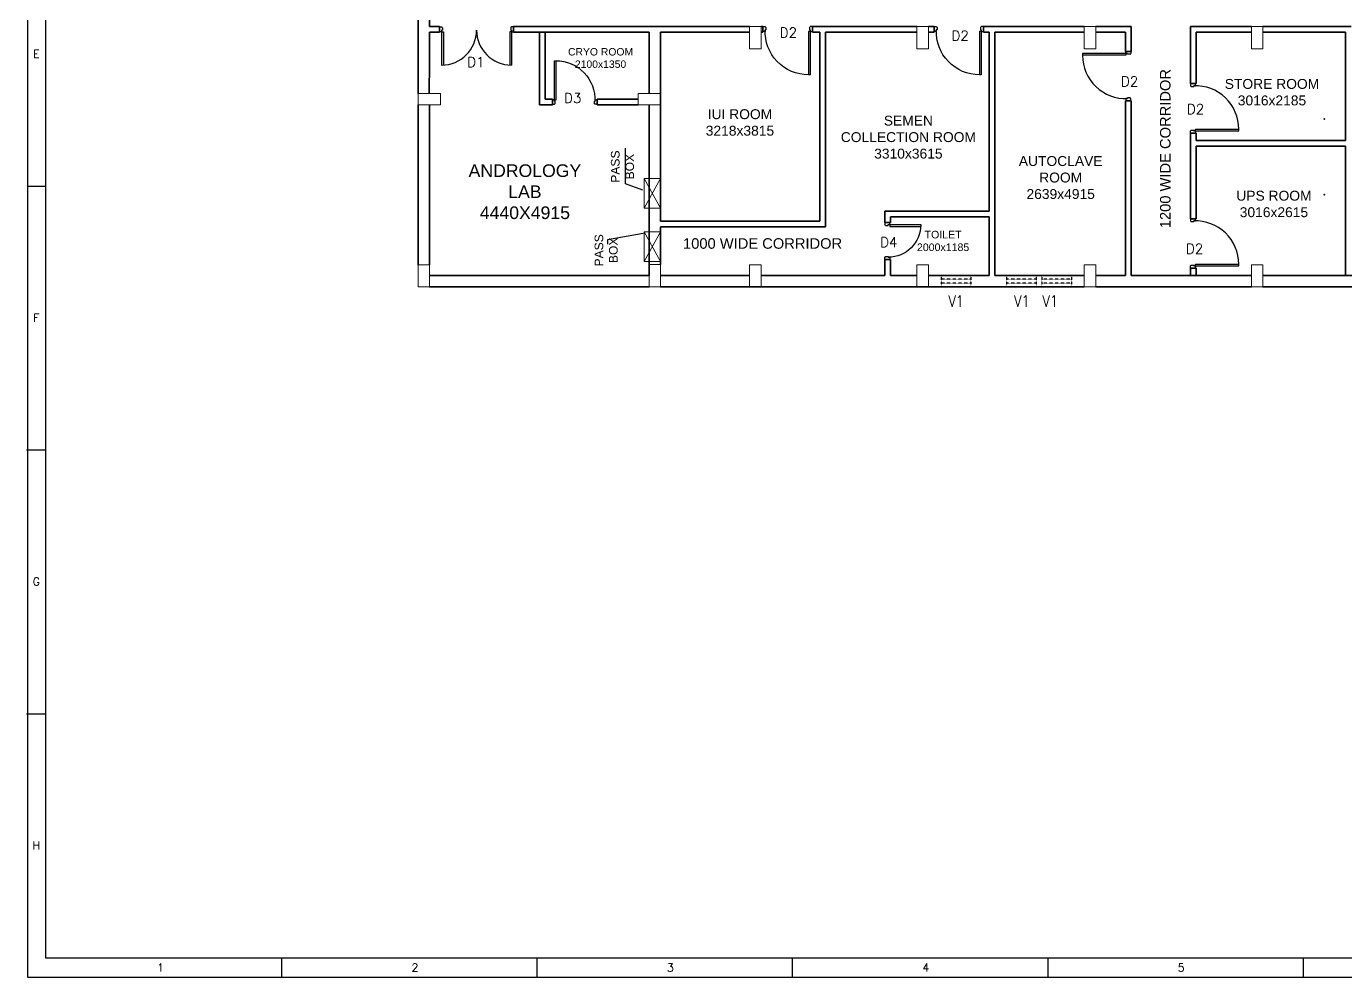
# Model space of a CAD drawing. Extents: x 2733443 to 3206532, y -1516114 to -1264405.
# Drawn here: x 2850657 to 2877319, y -1389320 to -1370105 of the extents above; entities that cross this region are included whole.
import ezdxf
from ezdxf.enums import TextEntityAlignment as Align

# ---------------------------------------------------------------- set-up
doc = ezdxf.new("R2010")
doc.units = 0
doc.header["$MEASUREMENT"] = 0
doc.linetypes.add('1', pattern=[0, 0, 0])
doc.linetypes.add('HIDDEN', pattern=[0.375, 0.25, -0.125])
doc.layers.get('0').update_dxf_attribs({"color": 250, "linetype": '1'})
for name, color, linetype, lineweight in [('Column', 162, 'Continuous', 13), ('WALL', 7, '1', 35), ('WIN', 151, 'Continuous', 9)]:
    doc.layers.add(name, color=color, linetype=linetype, lineweight=lineweight)
for name, color, linetype in [('DOOR', 40, 'Continuous'), ('TEXT', 5, '1'), ('TITLE', 7, 'Continuous'), ('V1', 7, 'Continuous')]:
    doc.layers.add(name, color=color, linetype=linetype)
doc.styles.add('ARIAL', font='arial.ttf')
doc.styles.add('ROMANS', font='romans.shx')
doc.dimstyles.new('TEXT', dxfattribs={"dimscale": 0, "dimtxt": 500, "dimasz": 100, "dimexe": 75, "dimexo": 100, "dimgap": 50, "dimtad": 0, "dimdec": 0, "dimzin": 0, "dimdsep": 46, "dimtxsty": 'ARIAL', "dimblk": 'OBLIQUE', "dimcen": 0.09, "dimdle": 100, "dimclrd": 256, "dimclre": 256, "dimclrt": 6, "dimadec": 0, "dimazin": 0, "dimtfac": 1, "dimtdec": 0, "dimtofl": 0, "dimtmove": 2, "dimatfit": 3, "dimfxl": 1, "dimfrac": 2, "dimtolj": 1, "dimtzin": 0, "dimarcsym": 0})

# ---------------------------------------------------------------- blocks, each defined once
blk = doc.blocks.new('_Oblique')
at = {"color": 0, "linetype": 'ByBlock', "lineweight": -2}
blk.add_line((-0.5, -0.5), (0.5, 0.5), dxfattribs=at)
blk = doc.blocks.new('A$C1BA14061')
at = {"layer": 'TITLE', "color": 7}
for p, q in [((0, -140464), (0, 0)), ((203982, -140464), (0, -140464))]:
    blk.add_line(p, q, dxfattribs=at)
at = {"layer": 'TITLE'}
for p, q in [((1204, -139174), (1204, -1290)), ((202692, -139174), (1204, -139174))]:
    blk.add_line(p, q, dxfattribs=at)
at = {"layer": 'TITLE', "color": 0}
for p, q in [((0, -87790), (1204, -87790)), ((-86, -105348), (1204, -105348)), ((-86, -122906), (1204, -122906)), ((16920, -140464), (16920, -139174)), ((33925, -140464), (33925, -139174)), ((50931, -140464), (50931, -139174)), ((67937, -140464), (67937, -139174)), ((84942, -140464), (84942, -139174))]:
    blk.add_line(p, q, dxfattribs=at)
at = {"layer": 'TITLE', "color": 0, "style": 'ROMANS', "width": 1}
for s, p in [('E', (573, -78997)), ('F', (573, -96555)), ('G', (573, -114113)), ('H', (573, -131671)), ('1', (8852, -139799)), ('2', (25785, -139799)), ('3', (42791, -139799)), ('4', (59796, -139799)), ('5', (76802, -139799))]:
    blk.add_text(s, height=535, dxfattribs=at).set_placement(p, align=Align.MIDDLE)
blk = doc.blocks.new('A$C19B8274B')
at = {"layer": 'DOOR'}
for p, q in [((-45, 925), (-80, 925)), ((-80, 50), (-80, 925)), ((-45, 50), (-45, 925)), ((-45, 50), (-80, 50)), ((-955, -50), (-955, -47.5)), ((-940, -35), (-942.5, -35)), ((-60, -35), (-57.5, -35)), ((-45, -50), (-45, -47.5))]:
    blk.add_line(p, q, dxfattribs=at)
for points in [[(-940, 15), (-955, 15), (-955, 50), (-1000, 50), (-1000, -50), (-955, -50)], [(-940, -35), (-940, 15)], [(-60, 15), (-45, 15), (-45, 50), (0, 50), (0, -50), (-45, -50)], [(-60, -35), (-60, 15)]]:
    blk.add_lwpolyline(points, dxfattribs=at)
at = {"layer": 'DOOR', "color": 145}
blk.add_arc((-80, 50), 875, 90, 182.29244, dxfattribs=at)
at = {"layer": 'DOOR'}
for centre, start, end in [((-955, -35), 270, 0), ((-45, -35), 180, 270)]:
    blk.add_arc(centre, 12.5, start, end, dxfattribs=at)
blk = doc.blocks.new('750')
at = {"layer": 'DOOR'}
for p, q in [((-50, 705), (-47.5, 705)), ((-35, 690), (-35, 692.5)), ((-50, 45), (-47.5, 45)), ((-35, 60), (-35, 57.5)), ((50, 45), (50, 80)), ((50, 80), (675, 80)), ((50, 45), (675, 45)), ((675, 45), (675, 80))]:
    blk.add_line(p, q, dxfattribs=at)
for points in [[(15, 690), (15, 705), (50, 705), (50, 750), (-50, 750), (-50, 705)], [(-35, 690), (15, 690)], [(15, 60), (15, 45), (50, 45), (50, 0), (-50, 0), (-50, 45)], [(-35, 60), (15, 60)]]:
    blk.add_lwpolyline(points, dxfattribs=at)
for centre, start, end in [((-35, 705), 180, 270), ((-35, 45), 90, 180)]:
    blk.add_arc(centre, 12.5, start, end, dxfattribs=at)
at = {"layer": 'DOOR', "color": 145}
blk.add_arc((15, 45), 660, 0, 90, dxfattribs=at)
blk = doc.blocks.new('ddoor')
at = {"layer": 'DOOR', "lineweight": 25}
for p, q in [((50, 0), (-50, 0)), ((-50, 0), (-50, -45)), ((50, -45), (50, 0)), ((-50, -45), (-47, -45)), ((-35, -60), (-35, -57)), ((-35, -60), (15, -60)), ((15, -60), (15, -45)), ((15, -45), (50, -45)), ((50, -45), (720, -45)), ((50, -45), (50, -80)), ((50, -80), (720, -80)), ((-50, -1500), (-50, -1455)), ((-50, -1455), (-47, -1455)), ((50, -1500), (-50, -1500)), ((50, -1500), (-50, -1500)), ((-35, -1440), (-35, -1442)), ((-35, -1440), (15, -1440)), ((15, -1440), (15, -1455)), ((15, -1455), (50, -1455)), ((50, -1420), (720, -1420)), ((50, -1455), (50, -1420)), ((50, -1455), (720, -1455)), ((50, -1455), (50, -1500))]:
    blk.add_line(p, q, dxfattribs=at)
for centre, start, end in [((-35, -45), 180, 270), ((-35, -1455), 90, 180)]:
    blk.add_arc(centre, 12.5, start, end, dxfattribs=at)
at = {"layer": 'DOOR', "color": 146, "lineweight": 25, "true_color": 0x105689}
for centre, start, end in [((15, -45), 270, 0), ((15, -1455), 0, 90)]:
    blk.add_arc(centre, 705, start, end, dxfattribs=at)

msp = doc.modelspace()

# ---------------------------------------------------------------- linework, layer by layer
at = {"layer": 'Column'}
for points in [[(2865274.4852, -1370109.7761), (2865504.4852, -1370109.7761), (2865504.4852, -1370559.7761), (2865274.4852, -1370559.7761)], [(2868656.1519, -1370109.7761), (2868886.1519, -1370109.7761), (2868886.1519, -1370559.7761), (2868656.1519, -1370559.7761)], [(2872037.8185, -1370109.7761), (2872267.8185, -1370109.7761), (2872267.8185, -1370559.7761), (2872037.8185, -1370559.7761)], [(2875419.4852, -1370109.7761), (2875649.4852, -1370109.7761), (2875649.4852, -1370559.7761), (2875419.4852, -1370559.7761)], [(2859024.5693, -1371459.7761), (2859024.5693, -1371689.7761), (2858574.5693, -1371689.7761), (2858574.5693, -1371459.7761)], [(2863474.4852, -1371459.7761), (2863474.4852, -1371689.7761), (2863024.4852, -1371689.7761), (2863024.4852, -1371459.7761)], [(2858574.5693, -1374919.7761), (2858804.5693, -1374919.7761), (2858804.5693, -1375369.7761), (2858574.5693, -1375369.7761)], [(2863244.4852, -1374914.7761), (2863474.4852, -1374914.7761), (2863474.4852, -1375364.7761), (2863244.4852, -1375364.7761)], [(2865274.4852, -1374919.7761), (2865504.4852, -1374919.7761), (2865504.4852, -1375369.7761), (2865274.4852, -1375369.7761)], [(2868656.1519, -1374919.7761), (2868886.1519, -1374919.7761), (2868886.1519, -1375369.7761), (2868656.1519, -1375369.7761)], [(2872037.8185, -1374919.7761), (2872267.8185, -1374919.7761), (2872267.8185, -1375369.7761), (2872037.8185, -1375369.7761)], [(2875649.4852, -1374919.7761), (2875419.4852, -1374919.7761), (2875419.4852, -1375369.7761), (2875649.4852, -1375369.7761)]]:
    msp.add_lwpolyline(points, close=True, dxfattribs=at)
at = {"layer": 'V1', "linetype": 'HIDDEN', "ltscale": 0.5}
for p, q in [((2869747.3407, -1375139.7761), (2869147.3407, -1375139.7761)), ((2869147.3407, -1375139.7761), (2869147.3407, -1375369.7761)), ((2869747.3407, -1375214.7761), (2869147.3407, -1375214.7761)), ((2869747.3407, -1375139.7761), (2869747.3407, -1375369.7761)), ((2871062.4233, -1375139.7761), (2870462.4233, -1375139.7761)), ((2870462.4233, -1375139.7761), (2870462.4233, -1375369.7761)), ((2871062.4233, -1375214.7761), (2870462.4233, -1375214.7761)), ((2871062.4233, -1375139.7761), (2871062.4233, -1375369.7761)), ((2871780.0226, -1375139.7761), (2871180.0226, -1375139.7761)), ((2871180.0226, -1375139.7761), (2871180.0226, -1375369.7761)), ((2871780.0226, -1375214.7761), (2871180.0226, -1375214.7761)), ((2871780.0226, -1375139.7761), (2871780.0226, -1375369.7761)), ((2869747.3407, -1375294.7761), (2869147.3407, -1375294.7761)), ((2869747.3407, -1375369.7761), (2869147.3407, -1375369.7761)), ((2871062.4233, -1375294.7761), (2870462.4233, -1375294.7761)), ((2871062.4233, -1375369.7761), (2870462.4233, -1375369.7761)), ((2871780.0226, -1375294.7761), (2871180.0226, -1375294.7761)), ((2871780.0226, -1375369.7761), (2871180.0226, -1375369.7761))]:
    msp.add_line(p, q, dxfattribs=at)
at = {"layer": 'WALL'}
for p, q in [((2858574.5693, -1368124.7761), (2858574.5693, -1371459.7761)), ((2858804.5693, -1368124.7761), (2858804.5693, -1370109.7761)), ((2859004.5693, -1370109.7761), (2858804.5693, -1370109.7761)), ((2859004.5693, -1370109.7761), (2859004.5693, -1370224.7761)), ((2860504.5693, -1370109.7761), (2860504.5693, -1370224.7761)), ((2863069.5693, -1370109.7761), (2860504.5693, -1370109.7761)), ((2863474.4852, -1370109.7761), (2863069.5693, -1370109.7761)), ((2865274.4852, -1370109.7761), (2863474.4852, -1370109.7761)), ((2865542.4852, -1370109.7761), (2865504.4852, -1370109.7761)), ((2865542.4852, -1370224.7761), (2865542.4852, -1370109.7761)), ((2867474.6568, -1370109.7761), (2866542.4852, -1370109.7761)), ((2866542.4852, -1370224.7761), (2866542.4852, -1370109.7761)), ((2867474.6568, -1370109.7761), (2868656.1519, -1370109.7761)), ((2869001.1519, -1370109.7761), (2868886.1519, -1370109.7761)), ((2868886.1519, -1370109.7761), (2869001.1519, -1370109.7761)), ((2869001.1519, -1370109.7761), (2869001.1519, -1370224.7761)), ((2870025.4852, -1370109.7761), (2870001.1519, -1370109.7761)), ((2870001.1519, -1370224.7761), (2870001.1519, -1370109.7761)), ((2870231.1519, -1370109.7761), (2870025.4852, -1370109.7761)), ((2870381.1519, -1370109.7761), (2870231.1519, -1370109.7761)), ((2872037.8185, -1370109.7761), (2870381.1519, -1370109.7761)), ((2872984.8185, -1370109.7761), (2872267.8185, -1370109.7761)), ((2872984.8185, -1370109.7761), (2872984.8185, -1370609.7761)), ((2874184.8185, -1370109.7761), (2875419.4852, -1370109.7761)), ((2874184.8185, -1370109.7761), (2874184.8185, -1371259.7761)), ((2875649.4852, -1370109.7761), (2877015.6469, -1370109.7761)), ((2877015.6469, -1370109.7761), (2877430.6469, -1370109.7761)), ((2858804.5693, -1370224.7761), (2858804.5693, -1370824.7761)), ((2859004.5693, -1370224.7761), (2858804.5693, -1370224.7761)), ((2861304.5693, -1370224.7761), (2860504.5693, -1370224.7761)), ((2861024.4852, -1371689.7761), (2861024.4852, -1370224.7761)), ((2861139.4852, -1371574.7761), (2861139.4852, -1370224.7761)), ((2863069.5693, -1370224.7761), (2861304.5693, -1370224.7761)), ((2863244.4852, -1370224.7761), (2863069.5693, -1370224.7761)), ((2863244.4852, -1370224.7761), (2863244.4852, -1371459.7761)), ((2863474.4852, -1370224.7761), (2863474.4852, -1373954.7761)), ((2865274.4852, -1370224.7761), (2863474.4852, -1370224.7761)), ((2865542.4852, -1370224.7761), (2865504.4852, -1370224.7761)), ((2866692.4852, -1370224.7761), (2866542.4852, -1370224.7761)), ((2866692.4852, -1370224.7761), (2866692.4852, -1374039.7761)), ((2866807.4852, -1370224.7761), (2866807.4852, -1374154.7761)), ((2867589.6568, -1370224.7761), (2866807.4852, -1370224.7761)), ((2867589.6568, -1370224.7761), (2868656.1519, -1370224.7761)), ((2869001.1519, -1370224.7761), (2868886.1519, -1370224.7761)), ((2870001.1519, -1370224.7761), (2870116.1519, -1370224.7761)), ((2870116.1519, -1370224.7761), (2870116.1519, -1373839.7761)), ((2870381.1519, -1370224.7761), (2870231.1519, -1370224.7761)), ((2870231.1519, -1370224.7761), (2870231.1519, -1372704.7761)), ((2872037.8185, -1370224.7761), (2870381.1519, -1370224.7761)), ((2872267.8185, -1370224.7761), (2872869.8185, -1370224.7761)), ((2872869.8185, -1370224.7761), (2872869.8185, -1370609.7761)), ((2874299.8185, -1370224.7761), (2875419.4852, -1370224.7761)), ((2874299.8185, -1370224.7761), (2874299.8185, -1371259.7761)), ((2875649.4852, -1370224.7761), (2877015.6469, -1370224.7761)), ((2877015.6469, -1370224.7761), (2877315.6469, -1370224.7761)), ((2877315.6469, -1370224.7761), (2877315.6469, -1372409.7761)), ((2872869.8185, -1370609.7761), (2872984.8185, -1370609.7761)), ((2858804.5693, -1370824.7761), (2858799.5693, -1371459.7761)), ((2874299.8185, -1371259.7761), (2874184.8185, -1371259.7761)), ((2858574.5693, -1371689.7761), (2858574.5693, -1374929.4601)), ((2858804.5693, -1371689.7761), (2858804.5693, -1374919.7761)), ((2861289.4852, -1371689.7761), (2861024.4852, -1371689.7761)), ((2861289.4852, -1371574.7761), (2861139.4852, -1371574.7761)), ((2861139.4852, -1371574.7761), (2861289.4852, -1371574.7761)), ((2861289.4852, -1371574.7761), (2861289.4852, -1371689.7761)), ((2862189.4852, -1371574.776), (2862189.4852, -1371689.776)), ((2863024.4852, -1371574.7761), (2862189.4852, -1371574.7761)), ((2862189.4852, -1371689.776), (2863024.4852, -1371689.776)), ((2863244.4852, -1371689.7761), (2863244.4852, -1375139.7761)), ((2872869.8185, -1371609.7761), (2872869.8185, -1375139.7761)), ((2872869.8185, -1371609.7761), (2872984.8185, -1371609.7761)), ((2872984.8185, -1371609.7761), (2872984.8185, -1375139.7761)), ((2874184.8185, -1372259.7761), (2874184.8185, -1373989.7761)), ((2874299.8185, -1372259.7761), (2874184.8185, -1372259.7761)), ((2874299.8185, -1372259.7761), (2874299.8185, -1372409.7761)), ((2874299.8185, -1372409.7761), (2877315.6469, -1372409.7761)), ((2874299.8185, -1372524.7761), (2874299.8185, -1372624.7761)), ((2874299.8185, -1372524.7761), (2877315.6469, -1372524.7761)), ((2877315.6469, -1372524.7761), (2877315.6469, -1372624.7761)), ((2870231.1519, -1372704.7761), (2870231.1519, -1375139.7761)), ((2874299.8185, -1372624.7761), (2874299.8185, -1373989.7761)), ((2877315.6469, -1372624.7761), (2877315.6469, -1375139.7761)), ((2868007.4852, -1373839.7761), (2868007.4852, -1373954.7761)), ((2868007.4852, -1373839.7761), (2870116.1519, -1373839.7761)), ((2868007.4852, -1373849.7761), (2868007.4852, -1374064.7761)), ((2863474.4852, -1373954.7761), (2863474.4852, -1374039.7761)), ((2866692.4852, -1374039.7761), (2863474.4852, -1374039.7761)), ((2863474.4852, -1374154.7761), (2863474.4852, -1374914.7761)), ((2863474.4852, -1374154.7761), (2866807.4852, -1374154.7761)), ((2868007.4852, -1374064.7761), (2868122.4852, -1374064.7761)), ((2868122.4852, -1374064.7761), (2868122.4852, -1373954.7761)), ((2868122.4852, -1373954.7761), (2870116.1519, -1373954.7761)), ((2870116.1519, -1373954.7761), (2870116.1519, -1375139.7761)), ((2874299.8185, -1373989.7761), (2874184.8185, -1373989.7761)), ((2868007.4852, -1375139.7761), (2868007.4852, -1374814.7761)), ((2868007.4852, -1374814.7761), (2868122.4852, -1374814.7761)), ((2868122.4852, -1374814.7761), (2868122.4852, -1375139.7761)), ((2874184.8185, -1374989.7761), (2874184.8185, -1375139.7761)), ((2874299.8185, -1374989.7761), (2874184.8185, -1374989.7761)), ((2874299.8185, -1374989.7761), (2874299.8185, -1375139.7761)), ((2858804.5693, -1375139.7761), (2863244.4852, -1375139.7761)), ((2865274.4852, -1375139.7761), (2863474.4852, -1375139.7761)), ((2867474.6568, -1375139.7761), (2865504.4852, -1375139.7761)), ((2868007.4852, -1375139.7761), (2867474.6568, -1375139.7761)), ((2868656.1519, -1375139.7761), (2868122.4852, -1375139.7761)), ((2870116.1519, -1375139.7761), (2868886.1519, -1375139.7761)), ((2870537.8185, -1375139.7761), (2870231.1519, -1375139.7761)), ((2872037.8185, -1375139.7761), (2870537.8185, -1375139.7761)), ((2872869.8185, -1375139.7761), (2872267.8185, -1375139.7761)), ((2873467.8185, -1375139.7761), (2872984.8185, -1375139.7761)), ((2875419.4852, -1375139.7761), (2873467.8185, -1375139.7761)), ((2877315.6469, -1375139.7761), (2875649.4852, -1375139.7761)), ((2877486.1519, -1375139.7761), (2877214.4852, -1375139.7761)), ((2858804.5693, -1375369.7761), (2863244.4852, -1375369.7761)), ((2872037.8185, -1375369.7761), (2863474.4852, -1375369.7761)), ((2872037.8185, -1375369.7761), (2865504.4852, -1375369.7761)), ((2875419.4852, -1375369.7761), (2872267.8185, -1375369.7761)), ((2875649.4852, -1375369.7761), (2879888.6469, -1375369.7761))]:
    msp.add_line(p, q, dxfattribs=at)
for p in [(2876887.9223, -1371973.1095), (2876887.9223, -1373501.4428)]:
    msp.add_point(p, dxfattribs=at)
at = {"layer": 'WIN', "color": 8, "linetype": 'Continuous'}
for p, q in [((2863471.8451, -1373776.6141), (2863141.8451, -1373177.4309)), ((2863141.8451, -1373776.6141), (2863471.8451, -1373177.4309)), ((2863471.5264, -1374853.993), (2863141.5264, -1374254.8099)), ((2863141.5264, -1374853.993), (2863471.5264, -1374254.8099))]:
    msp.add_line(p, q, dxfattribs=at)
at = {"layer": 'WIN', "linetype": 'Continuous'}
for points in [[(2863141.8451, -1373776.6141), (2863471.8451, -1373776.6141), (2863471.8451, -1373177.4309), (2863141.8451, -1373177.4309)], [(2863141.5264, -1374853.993), (2863471.5264, -1374853.993), (2863471.5264, -1374254.8099), (2863141.5264, -1374254.8099)]]:
    msp.add_lwpolyline(points, close=True, dxfattribs=at)

# ---------------------------------------------------------------- block references
at = {"layer": 'DOOR', "linetype": 'Continuous', "xscale": -1, "rotation": 180}
for p in [(2866542.4852, -1370159.7761), (2870001.1519, -1370159.7761)]:
    msp.add_blockref('A$C19B8274B', p, dxfattribs=at)
at = {"layer": 'DOOR', "linetype": 'Continuous'}
for p, rotation in [((2872927.3185, -1370609.7761), 89.99999999999999), ((2874234.8185, -1372259.7761), 270), ((2874234.8185, -1374989.7761), 270)]:
    msp.add_blockref('A$C19B8274B', p, dxfattribs=dict(at, rotation=rotation))
at = {"layer": 'DOOR', "linetype": 'Continuous', "xscale": -0.9, "yscale": 0.9, "zscale": 0.9}
msp.add_blockref('A$C19B8274B', (2861289.4852, -1371632.2761), dxfattribs=at)
at = {"layer": 'DOOR', "xscale": -1, "rotation": 180}
msp.add_blockref('750', (2868057.4852, -1374064.7761), dxfattribs=at)
at = {"layer": 'TITLE', "xscale": 0.3035552556082519, "yscale": 0.3035553943041123, "zscale": 0.3035553665695551}
msp.add_blockref('A$C1BA14061', (2850682.8944, -1346681.9547), dxfattribs=at)
at = {"layer": 'WALL', "rotation": 270}
msp.add_blockref('ddoor', (2860504.5693, -1370167.2761), dxfattribs=at)

# ---------------------------------------------------------------- texts
at = {"style": 'ROMANS'}
for s, p in [('D2', (2865880.9007, -1370329.8833)), ('D2', (2869352.5187, -1370392.171)), ('D1', (2859565.5927, -1370925.7364)), ('D2', (2872779.0411, -1371316.6122)), ('D3', (2861522.1834, -1371651.0155)), ('D2', (2874109.6658, -1371876.6122)), ('D4', (2867909.8828, -1374564.0555)), ('D2', (2874091.5411, -1374696.6122))]:
    msp.add_text(s, height=200, dxfattribs=at).set_placement(p)
at = {"layer": 'TEXT', "style": 'ARIAL'}
msp.add_text('1200 WIDE CORRIDOR', height=212.5, rotation=90, dxfattribs=at).set_placement((2873844.3793, -1372574.5907), align=Align.BOTTOM_CENTER)
msp.add_text('1000 WIDE CORRIDOR', height=212.5, dxfattribs=at).set_placement((2865536.4468, -1374660.6736), align=Align.BOTTOM_CENTER)
at = {"layer": 'TEXT', "attachment_point": 5, "style": 'ARIAL'}
for s, insert, char_height, width in [('CRYO ROOM 2100x1350', (2862261.2083, -1370744.3874), 150, 2091.40159), ('STORE ROOM\\P3016x2185', (2875831.3981, -1371435.6767), 200, 2061.081547), ('IUI ROOM 3218x3815', (2865078.6981, -1372046.83), 200, 2091.40159), ('SEMEN COLLECTION ROOM 3310x3615', (2868482.5157, -1372343.5078), 200, 2732.422793), ('AUTOCLAVE\\PROOM\\P2639x4915', (2871560.7096, -1373159.7911), 200, 1382.810368), ('ANDROLOGY LAB 4440X4915', (2860732.3991, -1373446.4235), 255, 2454.157572), ('UPS ROOM\\P3016x2615', (2875870.8279, -1373693.6163), 200, 2253.017537), ('TOILET\\P2000x1185', (2869184.3337, -1374440.196), 153, 1626.955662)]:
    msp.add_mtext(s, dxfattribs=dict(at, insert=insert, char_height=char_height, width=width))
at = {"layer": 'TEXT', "linetype": 'Continuous', "char_height": 175, "width": 1149.249659, "attachment_point": 5, "rotation": 90, "style": 'ARIAL'}
for insert in [(2862705.2299, -1372937.8745, -101230.7692), (2862375.4743, -1374629.1642, -101230.7692)]:
    msp.add_mtext('PASS BOX', dxfattribs=dict(at, insert=insert))
at = {"layer": 'V1', "color": 7, "style": 'ROMANS', "width": 0.85}
for p in [(2869448.5789, -1375768.7979), (2870776.5574, -1375768.7979), (2871353.3196, -1375768.7979)]:
    msp.add_text('V1', height=230, dxfattribs=at).set_placement(p, align=Align.CENTER)

# ---------------------------------------------------------------- leaders
at = {"layer": 'WIN', "color": 8, "linetype": 'Continuous'}
for points in [[(2863115.334, -1373415.7497, -101230.7692), (2862762.4734, -1373286.3446, -101230.7692), (2862762.4734, -1372568.5774, -101230.7692)], [(2863122.4867, -1374286.3134, -101230.7692), (2862400.8315, -1374415.7184, -101230.7692), (2862400.8315, -1374505.4393, -101230.7692)]]:
    msp.add_leader(points, dimstyle='TEXT', override={"dimscale": 1, "dimtxt": 200, "dimasz": 50, "dimfxl": 0.18}, dxfattribs=at)

doc.saveas('drawing.dxf')
